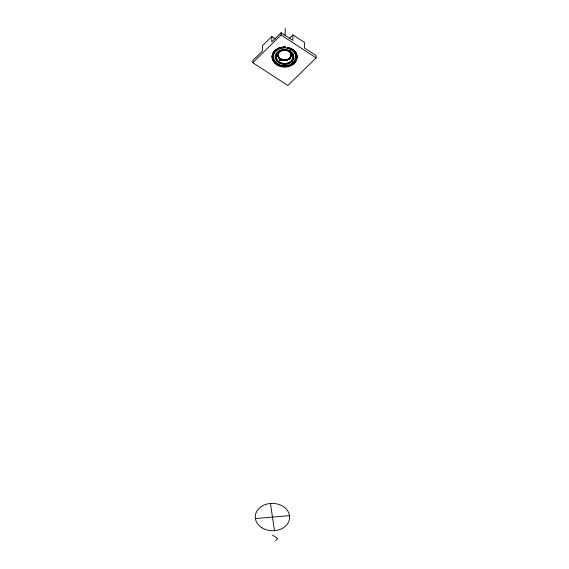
<?xml version="1.0" encoding="UTF-8"?>
<svg xmlns="http://www.w3.org/2000/svg" width="569" height="569" viewBox="0 0 569 569"><rect width="100%" height="100%" fill="white"/><g stroke="black" fill="none" stroke-linecap="round" stroke-linejoin="round"><path stroke-width="0.85" d="M289.514 38.315L292.971 34.937L304.65 42.554L304.507 47.995L316.193 55.62L316.129 57.889L287.857 85.535L252.807 62.675L252.871 60.406L262.295 51.189L262.437 45.748L271.861 36.53L275.432 38.856M271.861 36.53L271.719 41.971L281.143 32.753L292.829 40.378L292.971 34.937M252.807 62.675L281.086 35.022L281.143 32.753M285.083 35.363L285.268 28.45M290.126 51.438L290.09 50.157L290.126 51.438A8.933 7.113 1.5 0 1 291.933 61.004A8.933 7.113 1.5 0 1 280.126 63.081L277.942 61.665A8.933 7.113 1.5 0 1 277.572 52.426A8.933 7.113 1.5 0 1 288.967 50.797L290.126 51.438L290.026 50.1M280.353 60.03L279.848 59.645M280.147 51.096L278.028 54.169L278.575 57.142C277.131 54.709 278.504 51.445 280.965 50.598M283.234 60.2C301.029 57.896 275.311 61.31 286.705 60.108M287.288 59.951L288.995 59.212M279.905 59.994L280.311 60.207L279.87 59.951L280.204 60.207L280.218 59.788C279.201 59.261 280.41 60.855 280.218 59.788L279.792 59.738L280.368 60.143M277.999 54.724C278.191 51.907 277.914 58.379 277.964 54.133M289.87 58.351L288.22 59.461L289.877 58.202M279.969 58.984L281.598 59.845L285.439 60.35L283.483 60.3L280.012 59.02A7.354 5.861 1.5 0 0 280.965 59.546M290.524 57.505L289.749 58.372L291.065 56.16M277.985 53.792L278.277 52.981M280.076 60.15L280.218 59.788L280.282 60.214M279.123 52.312L279.422 51.864L278.895 52.547M290.979 56.736L289.785 58.387M278.732 52.22L278.412 52.746L279.322 51.53M278.376 52.526L278.682 52.014M288.533 59.332C292.31 56.537 286.62 60.883 289.045 58.963M289.18 50.89C289.329 52.099 288.042 49.723 290.112 52.192M275.609 540.55L277.7 538.502L272.508 535.116M279.379 51.644L280.638 50.698M289.514 59.105L288.931 59.489L289.557 59.105M289.593 51.366L290.965 53.699L290.005 51.893L288.824 50.982M288.348 59.332L289.187 58.82M289.144 58.963L288.597 59.332M288.604 59.162L285.353 60.165L281.868 59.709M288.639 59.169L285.346 60.15A6.814 5.427 1.5 0 1 282.196 59.816L281.463 59.546M287.409 59.731L283.582 60.108L280.14 58.82M286.342 60.122L287.317 59.852A7.205 5.74 1.5 0 0 290.076 58.294M279.607 58.515L279.159 58.095L280.887 59.347A7.205 5.74 1.5 0 0 286.271 60.101M278.028 56.132L279.713 58.529L279.244 58.116M284.28 60.314L287.338 59.994M286.655 60.328L282.85 60.385M279.109 57.924L281.89 59.866L286.598 60.186M255.396 518.53L289.543 515.635M289.358 51.153L288.803 50.826M284.557 60.378L283.675 60.321A7.504 5.982 1.5 0 1 282.807 60.186M284.543 60.293L283.006 60.122L283.767 60.243M283.597 60.25C274.521 56.48 287.814 63.479 279.123 57.917A6.458 5.142 1.5 0 1 281.932 50.413M283.582 60.101L280.382 58.956L279.123 57.917A6.458 5.142 1.5 0 0 288.938 58.963A6.458 5.142 1.5 0 0 288.625 51.146M281.648 60.072L280.033 59.261M281.555 59.674L280.353 58.948M289.208 51.331L288.81 50.797L290.005 51.893M280.268 58.97L280.887 59.347M275.019 57.853L276.506 58.82M281.086 35.022L316.129 57.889M288.725 50.961L289.948 51.943M277.622 61.36L278.696 62.17M280.382 58.948L279.159 57.931L277.885 55.328A6.757 5.384 1.5 0 0 283.76 60.129A6.757 5.384 1.5 0 0 290.923 56.758M289.258 50.975L289.287 51.338L288.888 50.755M278.269 56.672L277.857 55.293L278.952 57.846M278.085 56.303L278.44 57.099M270.453 503.465L274.493 530.706M291.157 54.517L291.193 55.342M291.072 56.402A6.906 5.498 1.5 0 1 284.287 59.887A6.906 5.498 1.5 0 1 277.949 55.79M295.574 52.44A12.084 9.623 1.5 0 1 291.2 64.411M289.536 65.122A12.084 9.623 1.5 0 1 288.362 65.478M287.139 65.734A12.084 9.623 1.5 0 1 282.117 65.705M281.499 65.584A12.084 9.623 1.5 0 1 272.494 55.741M272.729 54.24A12.084 9.623 1.5 0 1 273.255 52.796M295.638 53.991A11.487 9.147 1.5 0 1 295.972 55.406M295.475 59.098A11.337 9.026 1.5 0 1 291.605 63.714M288.519 65.072A11.337 9.026 1.5 0 1 286.804 65.442M278.291 64.041A11.337 9.026 1.5 0 1 273.81 53.6A11.337 9.026 1.5 0 1 285.254 47.568M287.587 47.903A11.337 9.026 1.5 0 1 295.795 57.81M290.539 48.265A12.084 9.623 1.5 0 1 294.372 62.284A12.084 9.623 1.5 0 1 276.52 63.685A12.084 9.623 1.5 0 1 276.42 49.382M277.914 48.465A12.084 9.623 1.5 0 1 279.009 47.967M285.119 46.964A12.084 9.623 1.5 0 0 283.22 46.992A12.433 9.901 1.5 0 1 285.674 47.078M294.066 58.266A10.527 8.386 1.5 0 1 292.829 59.809M286.868 50.335A6.458 5.142 1.5 0 1 287.786 50.684M277.985 53.642A6.757 5.384 1.5 0 1 278.284 52.839M290.759 52.64A6.757 5.384 1.5 0 1 291.115 53.436M289.564 58.87A7.354 5.861 1.5 0 1 288.647 59.425M286.556 60.158A7.354 5.861 1.5 0 1 283.12 60.214M288.625 51.054A6.458 5.142 1.5 0 1 288.938 58.877A6.458 5.142 1.5 0 1 279.201 57.803A6.458 5.142 1.5 0 1 281.94 50.321M281.961 59.965A7.504 5.982 1.5 0 1 281.157 59.674M289.593 47.924A12.433 9.901 1.5 0 1 294.095 63.372A12.433 9.901 1.5 0 1 274.265 62.384A12.433 9.901 1.5 0 1 280.695 47.483M295.923 52.391A12.433 9.901 1.5 0 1 286.861 66.082A12.433 9.901 1.5 0 1 272.16 55.705M289.607 48.031A12.475 9.936 1.5 0 1 292.957 64.496A12.475 9.936 1.5 0 1 272.729 60.122A12.475 9.936 1.5 0 1 285.674 47.177M287.281 47.398A12.475 9.936 1.5 0 1 289.002 47.824M293.824 58.536A11.757 9.367 1.5 0 1 292.551 59.596M294.763 61.089A11.757 9.367 1.5 0 1 292.459 63.351M295.923 53.991A11.757 9.367 1.5 0 1 296.314 56.907M288.96 50.762L289.372 51.231L288.924 50.755M289.002 50.776L288.945 51.182L289.045 50.797M289.088 50.826L288.945 51.182L289.137 50.854M278.86 52.369L278.511 52.846L279.407 51.672L278.86 52.369M279.329 51.374L278.412 52.576L279.329 51.381M287.317 59.852L287.381 59.873M285.41 60.556L283.497 60.506L285.41 60.563M261.825 527.733A17.191 13.692 1.5 0 0 289.479 519.213A17.191 13.692 1.5 0 0 266.1 504.305A17.191 13.692 1.5 0 0 261.825 527.733M278.426 64.482A11.337 9.026 1.5 0 0 295.866 57.469A11.337 9.026 1.5 0 0 279.343 48.863A11.337 9.026 1.5 0 0 278.426 64.482M278.76 62.768A9.381 7.475 1.5 0 0 293.832 58.074A9.381 7.475 1.5 0 0 281.043 49.972A9.381 7.475 1.5 0 0 278.76 62.768M280.126 62.384A8.186 6.522 1.5 0 0 292.722 57.32A8.186 6.522 1.5 0 0 280.787 51.103A8.186 6.522 1.5 0 0 280.126 62.384"/></g></svg>
